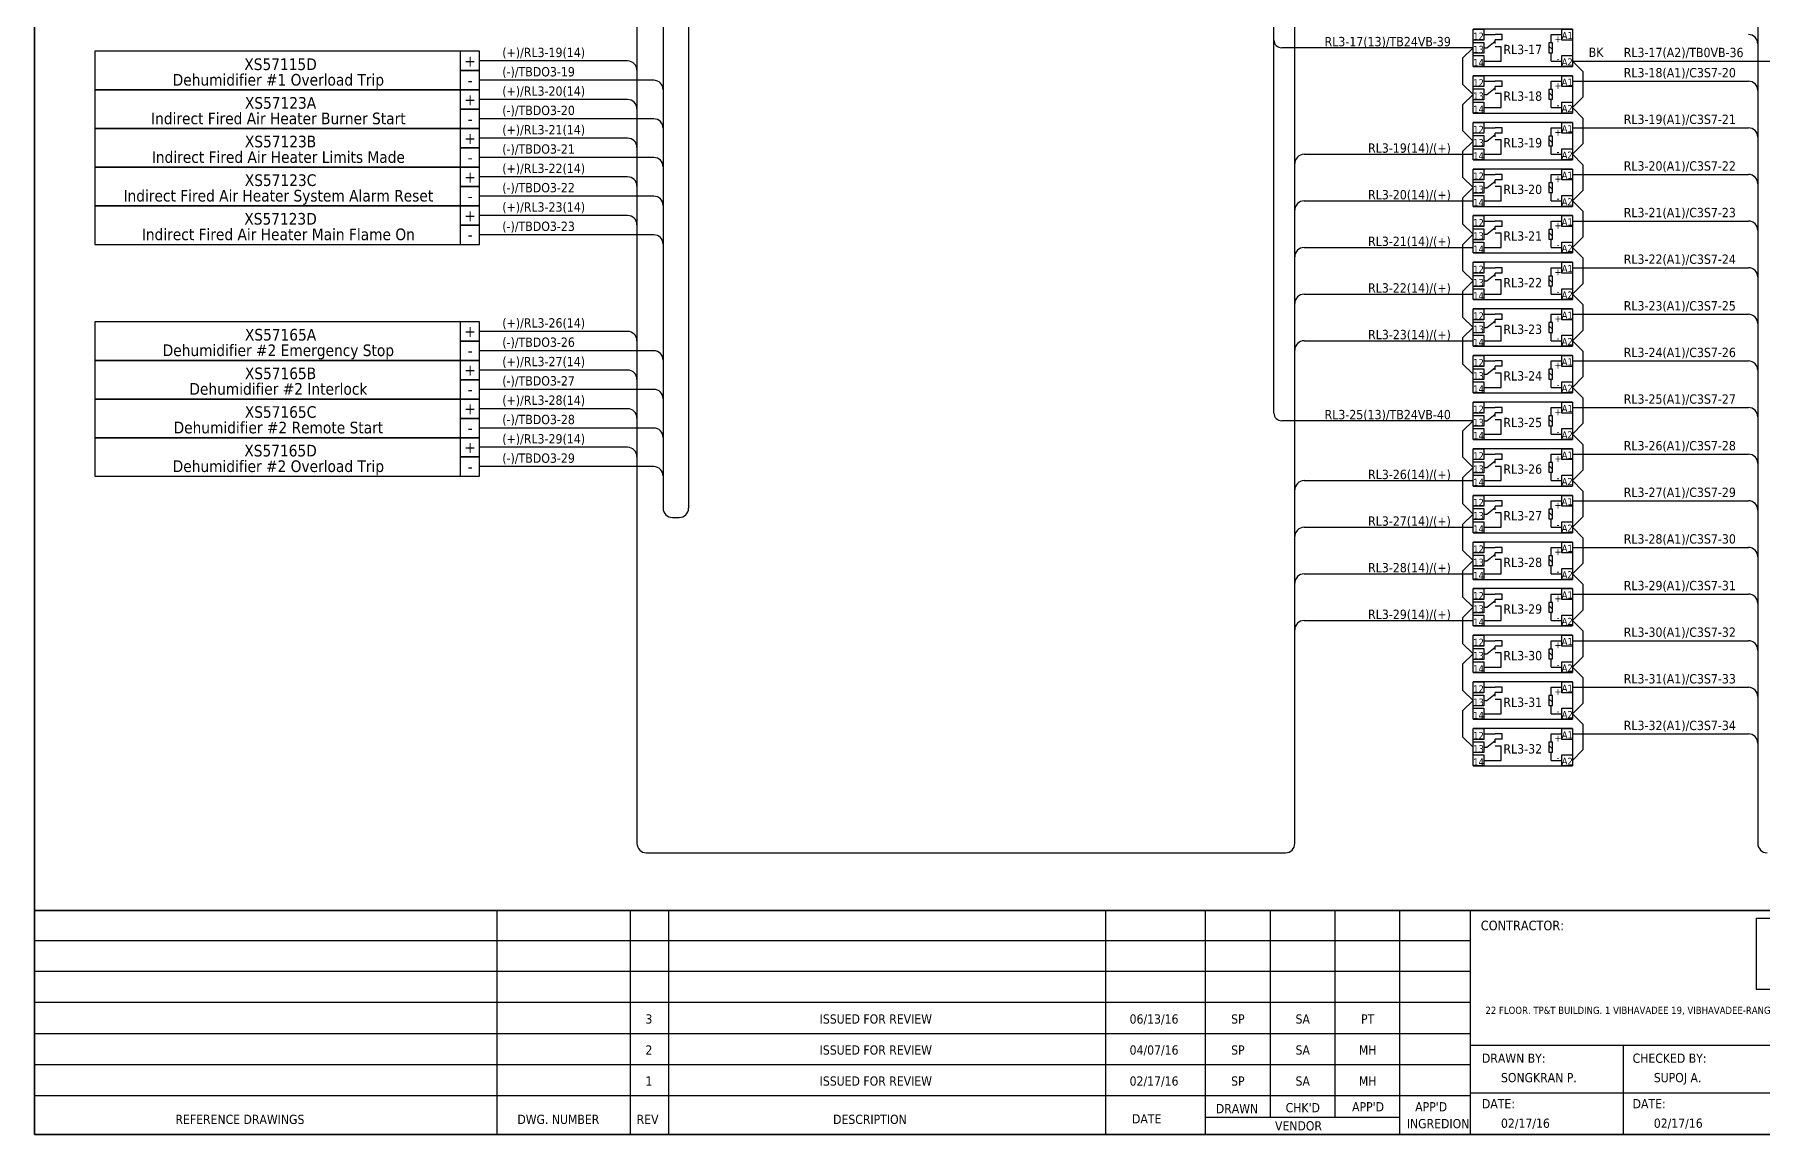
# Model space of a CAD drawing. Header units: millimetres. Extents: x 0 to 1792788, y -13 to 262234.
# Drawn here: x 1130709 to 1187211, y -13 to 35938 of the extents above; entities that cross this region are included whole.
import ezdxf
from ezdxf.enums import TextEntityAlignment as Align

# ---------------------------------------------------------------- set-up
doc = ezdxf.new("R2010")
doc.units = ezdxf.units.MM
for name, color, linetype, lineweight in [('GT_1', 9, 'Continuous', 25), ('HELPPOINT', 7, 'Continuous', 25), ('MEMBER', 7, 'Continuous', 25), ('power', 7, 'Continuous', 25)]:
    doc.layers.add(name, color=color, linetype=linetype, lineweight=lineweight)
doc.styles.add('Tahoma', font='')
doc.styles.get('Tahoma').set_extended_font_data('Tahoma')

# ---------------------------------------------------------------- blocks, each defined once
blk = doc.blocks.new('TPA')
at = {"ltscale": 25.4}
for p, q in [((14356728, 12757470), (14356728, 12754838)), ((14356728, 12757470), (14367258, 12757470)), ((14356728, 12754838), (14367258, 12754838))]:
    blk.add_line(p, q, dxfattribs=at)
at = {"layer": 'GT_1', "color": 4, "ltscale": 25.4}
for p, q in [((14309938, 12749437), (14309938, 12757755)), ((14314900, 12749437), (14314900, 12757755)), ((14316319, 12749437), (14316319, 12757755)), ((14332560, 12749437), (14332560, 12757755)), ((14336263, 12749437), (14336263, 12757755)), ((14338674, 12750067), (14338674, 12757755)), ((14341086, 12750068), (14341086, 12757756)), ((14343490, 12749437), (14343490, 12757755)), ((14346116, 12749437), (14346116, 12757755)), ((14346116, 12756634), (14292753, 12756634)), ((14346116, 12755485), (14292753, 12755485)), ((14346116, 12754332), (14292753, 12754332)), ((14346116, 12753180), (14292753, 12753180)), ((14368833, 12752737), (14346116, 12752737)), ((14351795, 12749437), (14351795, 12752737)), ((14346116, 12752028), (14292753, 12752028)), ((14346114, 12750875), (14292753, 12750875)), ((14368833, 12750964), (14346116, 12750964)), ((14343490, 12750067), (14336263, 12750067))]:
    blk.add_line(p, q, dxfattribs=at)
at = {"layer": 'HELPPOINT', "color": 4, "lineweight": 35, "ltscale": 25.4}
for p, q in [((14292753, 12749437), (14292753, 12827491)), ((14292753, 12749437), (14292753, 12827491)), ((14405128, 12749437), (14292753, 12749437)), ((14405128, 12749437), (14292753, 12749437))]:
    blk.add_line(p, q, dxfattribs=at)
at = {"layer": 'MEMBER', "color": 4, "lineweight": 35, "ltscale": 25.4}
blk.add_line((14292753, 12757755), (14405128, 12757755), dxfattribs=at)
blk.add_line((14292753, 12757755), (14405128, 12757755), dxfattribs=at)
at = {"color": 4, "insert": (14367280, 12754629), "char_height": 268.15, "attachment_point": 3, "style": 'Tahoma'}
blk.add_mtext('ROCKWELL AUTOMATION THAI CO.,LTD.\\P22 FLOOR. TP&T BUILDING. 1 VIBHAVADEE 19, VIBHAVADEE-RANGSIT RD. CHATUCHAK, CHATUCHAK, BANGKOK 10900 THAILAND\\PTEL +66 (0) 2936-1500 FAX +66 (0) 2936-1511', dxfattribs=at)
at = {"layer": 'MEMBER', "color": 4, "style": 'Tahoma'}
for s, height, p in [('CONTRACTOR:', 356.48, (14346493, 12757021)), ('DRAWN BY:', 342.8, (14346536, 12752097)), ('CHECKED BY:', 342.77, (14352135, 12752097)), ('SONGKRAN P.', 342.77, (14347243, 12751377)), ('SUPOJ A.', 342.8, (14352921, 12751377)), ("APP'D", 342.8, (14341710, 12750294)), ("APP'D", 342.8, (14344056, 12750294)), ('DATE:', 342.8, (14346536, 12750407)), ('DATE:', 342.8, (14352135, 12750407)), ('REFERENCE DRAWINGS', 342.77, (14297988, 12749826)), ('DWG. NUMBER', 342.77, (14310694, 12749826)), ('REV', 342.8, (14315126, 12749826)), ('DESCRIPTION', 342.77, (14322425, 12749826)), ('DATE', 342.8, (14333532, 12749847)), ('DRAWN', 342.8, (14336649, 12750224)), ("CHK'D", 342.8, (14339241, 12750260)), ('INGREDION', 342.8, (14343744, 12749668)), ('02/17/16', 342.8, (14347243, 12749683)), ('02/17/16', 342.8, (14352921, 12749683)), ('VENDOR', 342.8, (14338846, 12749586))]:
    blk.add_text(s, height=height, dxfattribs=at).set_placement(p)
for s, height, p in [('3', 343, (14315582, 12753726)), ('ISSUED FOR REVIEW', 342.77, (14324013, 12753726)), ('06/13/16', 342.8, (14334352, 12753726)), ('SP', 342.8, (14337466, 12753726)), ('SA', 342.8, (14339877, 12753726)), ('PT', 342.8, (14342288, 12753726)), ('2', 343, (14315582, 12752574)), ('ISSUED FOR REVIEW', 342.77, (14324013, 12752574)), ('04/07/16', 342.8, (14334352, 12752574)), ('SP', 342.8, (14337466, 12752574)), ('SA', 342.8, (14339877, 12752574)), ('MH', 342.8, (14342288, 12752574)), ('1', 343, (14315582, 12751421)), ('ISSUED FOR REVIEW', 342.77, (14324013, 12751421)), ('02/17/16', 342.8, (14334352, 12751421)), ('SP', 342.8, (14337466, 12751421)), ('SA', 342.8, (14339877, 12751421)), ('MH', 342.8, (14342288, 12751421))]:
    blk.add_text(s, height=height, dxfattribs=at).set_placement(p, align=Align.MIDDLE_CENTER)
blk = doc.blocks.new('700RL')
at = {"color": 1, "ltscale": 25.4}
for p, q in [((15889446, 12491261), (15889446, 12492481)), ((15889446, 12492126), (15889446, 12492481)), ((15889446, 12492481), (15889797, 12492481)), ((15892698, 12492481), (15889446, 12492481)), ((15889446, 12491261), (15889446, 12492481)), ((15889797, 12492481), (15889797, 12492126)), ((15892347, 12492126), (15892347, 12492481)), ((15892347, 12492481), (15892698, 12492481)), ((15892698, 12492481), (15892698, 12492126)), ((15892698, 12492481), (15892698, 12491261)), ((15889797, 12492126), (15889446, 12492126)), ((15889446, 12491694), (15889446, 12492049)), ((15889446, 12492049), (15889797, 12492049)), ((15889797, 12492304), (15890173, 12492304)), ((15889797, 12492049), (15889797, 12491694)), ((15889797, 12491871), (15889900, 12491871)), ((15889900, 12491871), (15890173, 12492089)), ((15890399, 12492304), (15890173, 12492304)), ((15890399, 12492129), (15890173, 12492129)), ((15890173, 12492013), (15890173, 12492129)), ((15890363, 12491906), (15890173, 12491906)), ((15890363, 12491439), (15890363, 12491906)), ((15890399, 12492129), (15890399, 12492304)), ((15891926, 12491929), (15892042, 12491814)), ((15891998, 12492304), (15892347, 12492304)), ((15891998, 12492031), (15891998, 12492304)), ((15892698, 12492126), (15892347, 12492126)), ((15889797, 12491694), (15889446, 12491694)), ((15889446, 12491261), (15889446, 12491617)), ((15889446, 12491617), (15889797, 12491617)), ((15889797, 12491261), (15889446, 12491261)), ((15889446, 12491261), (15892698, 12491261)), ((15889797, 12491617), (15889797, 12491261)), ((15889797, 12491439), (15890363, 12491439)), ((15891998, 12491439), (15891998, 12491712)), ((15891998, 12491439), (15892347, 12491439)), ((15892347, 12491261), (15892347, 12491617)), ((15892347, 12491617), (15892698, 12491617)), ((15892698, 12491261), (15892347, 12491261)), ((15892698, 12491617), (15892698, 12491261))]:
    blk.add_line(p, q, dxfattribs=at)
blk.add_lwpolyline([(15891926, 12491712), (15892042, 12491712), (15892042, 12492031), (15891926, 12492031)], close=True, dxfattribs=at)
at = {"color": 1, "style": 'Tahoma'}
for s, height, p in [('A1', 231.6, (15892527, 12492274)), ('12', 231.6, (15889626, 12492251)), ('13', 231.6, (15889626, 12491819)), ('+', 232, (15892226, 12492165)), ('+', 232, (15892226, 12492165)), ('14', 231.6, (15889626, 12491386)), ('-', 232, (15892226, 12491526)), ('A2', 231.6, (15892527, 12491410))]:
    blk.add_text(s, height=height, dxfattribs=at).set_placement(p, align=Align.MIDDLE_CENTER)

msp = doc.modelspace()

# ---------------------------------------------------------------- linework, layer by layer
at = {"color": 1, "ltscale": 25.4}
for p, q in [((1171237, 23568), (1171237, 61692)), ((1177747, 35506), (1171491, 35506)), ((1177747, 35506), (1177406, 35165)), ((1177406, 35165), (1177406, 34322)), ((1177747, 33982), (1177406, 34322)), ((1177747, 33982), (1177406, 33641)), ((1177406, 33641), (1177406, 32798)), ((1177747, 32458), (1177406, 32798)), ((1177747, 32458), (1177406, 32117)), ((1177406, 32117), (1177406, 31274)), ((1177747, 30934), (1177406, 31274)), ((1177747, 30934), (1177406, 30593)), ((1177406, 30593), (1177406, 29750)), ((1177747, 29410), (1177406, 29750)), ((1177747, 29410), (1177406, 29069)), ((1177406, 29069), (1177406, 28226)), ((1177747, 27886), (1177406, 28226)), ((1177747, 27886), (1177406, 27545)), ((1177406, 27545), (1177406, 26702)), ((1177747, 26362), (1177406, 26702)), ((1177747, 26362), (1177406, 26021)), ((1177406, 26021), (1177406, 25178)), ((1177747, 24838), (1177406, 25178)), ((1177747, 23314), (1171491, 23314)), ((1177747, 23314), (1177406, 22973)), ((1177406, 22973), (1177406, 22130)), ((1177747, 21790), (1177406, 22130)), ((1177747, 21790), (1177406, 21449)), ((1177406, 21449), (1177406, 20606)), ((1177747, 20266), (1177406, 20606)), ((1177747, 20266), (1177406, 19925)), ((1177406, 19925), (1177406, 19082)), ((1177747, 18742), (1177406, 19082)), ((1177747, 18742), (1177406, 18401)), ((1177406, 18401), (1177406, 17558)), ((1177747, 17218), (1177406, 17558)), ((1177747, 17218), (1177406, 16877)), ((1177406, 16877), (1177406, 16034)), ((1177747, 15694), (1177406, 16034)), ((1177747, 15694), (1177406, 15353)), ((1177406, 15353), (1177406, 14510)), ((1177747, 14170), (1177406, 14510)), ((1177747, 14170), (1177406, 13829)), ((1177406, 13829), (1177406, 12986)), ((1177747, 12646), (1177406, 12986))]:
    msp.add_line(p, q, dxfattribs=at)
at = {"color": 4, "ltscale": 25.4}
for p, q in [((1187058, 60017), (1187058, 9499)), ((1171919, 9499), (1171919, 59152)), ((1150407, 57504), (1150407, 9499)), ((1150102, 35075), (1145260, 35075)), ((1180999, 34414), (1186753, 34414)), ((1150102, 33812), (1145260, 33812)), ((1180999, 32890), (1186753, 32890)), ((1150102, 32549), (1145260, 32549)), ((1172224, 32025), (1177747, 32025)), ((1150102, 31287), (1145260, 31287)), ((1180999, 31366), (1186753, 31366)), ((1150102, 30024), (1145260, 30024)), ((1172224, 30501), (1177747, 30501)), ((1180999, 29842), (1186753, 29842)), ((1172224, 28977), (1177747, 28977)), ((1180999, 28318), (1186753, 28318)), ((1172224, 27453), (1177747, 27453)), ((1180999, 26794), (1186753, 26794)), ((1150102, 26235), (1145260, 26235)), ((1172224, 25929), (1177747, 25929)), ((1150102, 24972), (1145260, 24972)), ((1180999, 25270), (1186753, 25270)), ((1180999, 23746), (1186753, 23746)), ((1150102, 23709), (1145260, 23709)), ((1150102, 22446), (1145260, 22446)), ((1180999, 22222), (1186753, 22222)), ((1172224, 21357), (1177747, 21357)), ((1180999, 20698), (1186753, 20698)), ((1172224, 19833), (1177747, 19833)), ((1180999, 19174), (1186753, 19174)), ((1172224, 18309), (1177747, 18309)), ((1180999, 17650), (1186753, 17650)), ((1172224, 16785), (1177747, 16785)), ((1180999, 16126), (1186753, 16126)), ((1180999, 14602), (1186753, 14602)), ((1180999, 13078), (1186753, 13078)), ((1150712, 9194), (1171615, 9194))]:
    msp.add_line(p, q, dxfattribs=at)
at = {"color": 7, "ltscale": 25.4}
for p, q in [((1151263, 56873), (1151263, 20458)), ((1152093, 56873), (1152093, 20458)), ((1180999, 35073), (1181339, 34733)), ((1180999, 35073), (1187920, 35073)), ((1181339, 34733), (1181339, 33890)), ((1150958, 34444), (1145260, 34444)), ((1180999, 33549), (1181339, 33890)), ((1180999, 33549), (1181339, 33209)), ((1150958, 33181), (1145260, 33181)), ((1181339, 33209), (1181339, 32366)), ((1180999, 32025), (1181339, 32366)), ((1150958, 31918), (1145260, 31918)), ((1180999, 32025), (1181339, 31685)), ((1181339, 31685), (1181339, 30842)), ((1150958, 30655), (1145260, 30655)), ((1180999, 30501), (1181339, 30842)), ((1180999, 30501), (1181339, 30161)), ((1181339, 30161), (1181339, 29318)), ((1150958, 29392), (1145260, 29392)), ((1180999, 28977), (1181339, 29318)), ((1180999, 28977), (1181339, 28637)), ((1181339, 28637), (1181339, 27794)), ((1180999, 27453), (1181339, 27794)), ((1180999, 27453), (1181339, 27113)), ((1181339, 27113), (1181339, 26270)), ((1180999, 25929), (1181339, 26270)), ((1150958, 25603), (1145260, 25603)), ((1180999, 25929), (1181339, 25589)), ((1181339, 25589), (1181339, 24746)), ((1150958, 24340), (1145260, 24340)), ((1180999, 24405), (1181339, 24746)), ((1180999, 24405), (1181339, 24065)), ((1181339, 24065), (1181339, 23222)), ((1180999, 22881), (1181339, 23222)), ((1150958, 23077), (1145260, 23077)), ((1180999, 22881), (1181339, 22541)), ((1181339, 22541), (1181339, 21698)), ((1150958, 21814), (1145260, 21814)), ((1180999, 21357), (1181339, 21698)), ((1180999, 21357), (1181339, 21017)), ((1181339, 21017), (1181339, 20174)), ((1151567, 20153), (1151789, 20153)), ((1180999, 19833), (1181339, 20174)), ((1180999, 19833), (1181339, 19493)), ((1181339, 19493), (1181339, 18650)), ((1180999, 18309), (1181339, 18650)), ((1180999, 18309), (1181339, 17969)), ((1181339, 17969), (1181339, 17126)), ((1180999, 16785), (1181339, 17126)), ((1180999, 16785), (1181339, 16445)), ((1181339, 16445), (1181339, 15602)), ((1180999, 15261), (1181339, 15602)), ((1180999, 15261), (1181339, 14921)), ((1181339, 14921), (1181339, 14078)), ((1180999, 13737), (1181339, 14078)), ((1180999, 13737), (1181339, 13397)), ((1181339, 13397), (1181339, 12554)), ((1180999, 12213), (1181339, 12554))]:
    msp.add_line(p, q, dxfattribs=at)
at = {"color": 2, "ltscale": 25.4}
for points in [[(1132679, 34128), (1145260, 34128), (1145260, 35391), (1132679, 35391)], [(1132679, 32865), (1145260, 32865), (1145260, 34128), (1132679, 34128)], [(1132679, 31602), (1145260, 31602), (1145260, 32865), (1132679, 32865)], [(1132679, 30339), (1145260, 30339), (1145260, 31602), (1132679, 31602)], [(1132679, 29076), (1145260, 29076), (1145260, 30339), (1132679, 30339)], [(1132679, 25287), (1145260, 25287), (1145260, 26550), (1132679, 26550)], [(1132679, 24024), (1145260, 24024), (1145260, 25287), (1132679, 25287)], [(1132679, 22761), (1145260, 22761), (1145260, 24024), (1132679, 24024)], [(1132679, 21498), (1145260, 21498), (1145260, 22761), (1132679, 22761)]]:
    msp.add_lwpolyline(points, close=True, dxfattribs=at)
at = {"color": 1, "ltscale": 25.4}
for points in [[(1144628, 34760), (1145260, 34760), (1145260, 35391), (1144628, 35391)], [(1144628, 33497), (1145260, 33497), (1145260, 34128), (1144628, 34128)], [(1144628, 32234), (1145260, 32234), (1145260, 32865), (1144628, 32865)], [(1144628, 30971), (1145260, 30971), (1145260, 31602), (1144628, 31602)], [(1144628, 29708), (1145260, 29708), (1145260, 30339), (1144628, 30339)], [(1144628, 25919), (1145260, 25919), (1145260, 26550), (1144628, 26550)], [(1144628, 24656), (1145260, 24656), (1145260, 25287), (1144628, 25287)], [(1144628, 23393), (1145260, 23393), (1145260, 24024), (1144628, 24024)], [(1144628, 22130), (1145260, 22130), (1145260, 22761), (1144628, 22761)]]:
    msp.add_lwpolyline(points, close=True, dxfattribs=at)
at = {"color": 7, "ltscale": 25.4}
for points in [[(1144628, 34128), (1145260, 34128), (1145260, 34760), (1144628, 34760)], [(1144628, 32865), (1145260, 32865), (1145260, 33497), (1144628, 33497)], [(1144628, 31602), (1145260, 31602), (1145260, 32234), (1144628, 32234)], [(1144628, 30339), (1145260, 30339), (1145260, 30971), (1144628, 30971)], [(1144628, 29076), (1145260, 29076), (1145260, 29708), (1144628, 29708)], [(1144628, 25287), (1145260, 25287), (1145260, 25919), (1144628, 25919)], [(1144628, 24024), (1145260, 24024), (1145260, 24656), (1144628, 24656)], [(1144628, 22761), (1145260, 22761), (1145260, 23393), (1144628, 23393)], [(1144628, 21498), (1145260, 21498), (1145260, 22130), (1144628, 22130)]]:
    msp.add_lwpolyline(points, close=True, dxfattribs=at)
at = {"color": 1, "ltscale": 25.4}
for centre in [(1171491, 35760), (1171491, 23568)]:
    msp.add_arc(centre, 254, 180, 270, dxfattribs=at)
at = {"color": 4, "ltscale": 25.4}
for centre, start, end in [((1186753, 35633), 0, 90), ((1150102, 34771), 0, 90), ((1186753, 34109), 0, 90), ((1150102, 33508), 0, 90), ((1186753, 32585), 0, 90), ((1150102, 32245), 0, 90), ((1172224, 31720), 90, 180), ((1150102, 30982), 0, 90), ((1186753, 31061), 0, 90), ((1150102, 29719), 0, 90), ((1172224, 30196), 90, 180), ((1186753, 29537), 0, 90), ((1172224, 28672), 90, 180), ((1186753, 28013), 0, 90), ((1172224, 27148), 90, 180), ((1186753, 26489), 0, 90), ((1150102, 25930), 0, 90), ((1172224, 25624), 90, 180), ((1150102, 24667), 0, 90), ((1186753, 24965), 0, 90), ((1186753, 23441), 0, 90), ((1150102, 23404), 0, 90), ((1150102, 22141), 0, 90), ((1186753, 21917), 0, 90), ((1172224, 21052), 90, 180), ((1186753, 20393), 0, 90), ((1172224, 19528), 90, 180), ((1186753, 18869), 0, 90), ((1172224, 18004), 90, 180), ((1186753, 17345), 0, 90), ((1172224, 16480), 90, 180), ((1186753, 15821), 0, 90), ((1186753, 14297), 0, 90), ((1186753, 12773), 0, 90), ((1150712, 9499), 180, 270), ((1171615, 9499), 270, 0), ((1187363, 9499), 180, 270)]:
    msp.add_arc(centre, 305, start, end, dxfattribs=at)
at = {"color": 7, "ltscale": 25.4}
for centre, start, end in [((1150958, 34139), 0, 90), ((1150958, 32876), 0, 90), ((1150958, 31613), 0, 90), ((1150958, 30350), 0, 90), ((1150958, 29087), 0, 90), ((1150958, 25298), 0, 90), ((1150958, 24035), 0, 90), ((1150958, 22772), 0, 90), ((1150958, 21509), 0, 90), ((1151567, 20458), 180, 270), ((1151789, 20458), 270, 0)]:
    msp.add_arc(centre, 305, start, end, dxfattribs=at)

# ---------------------------------------------------------------- block references
at = {"xscale": 0.8800000000046566, "yscale": 0.8800000000046566, "zscale": 0.8800000000046566}
msp.add_blockref('TPA', (-11446913, -11219518), dxfattribs=at)
for p in [(-14711699, -12456366), (-14711699, -12457890), (-14711699, -12459414), (-14711699, -12460938), (-14711699, -12462462), (-14711699, -12463986), (-14711699, -12465510), (-14711699, -12467034), (-14711699, -12468558), (-14711699, -12470082), (-14711699, -12471606), (-14711699, -12473130), (-14711699, -12474654), (-14711699, -12476178), (-14711699, -12477702), (-14711699, -12479226)]:
    msp.add_blockref('700RL', p)

# ---------------------------------------------------------------- texts
at = {"color": 1, "style": 'Tahoma'}
for s, p in [('RL3-17(13)/TB24VB-39', (1177022, 35556)), ('RL3-25(13)/TB24VB-40', (1177022, 23364))]:
    msp.add_text(s, height=304.8, dxfattribs=at).set_placement(p, align=Align.RIGHT)
at = {"color": 7, "style": 'Tahoma'}
for s, p in [('RL3-17', (1179373, 35450)), ('RL3-18', (1179373, 33926)), ('RL3-19', (1179373, 32402)), ('RL3-20', (1179373, 30878)), ('RL3-21', (1179373, 29354)), ('RL3-22', (1179373, 27830)), ('RL3-23', (1179373, 26306)), ('RL3-24', (1179373, 24782)), ('RL3-25', (1179373, 23258)), ('RL3-26', (1179373, 21734)), ('RL3-27', (1179373, 20210)), ('RL3-28', (1179373, 18686)), ('RL3-29', (1179373, 17162)), ('RL3-30', (1179373, 15638)), ('RL3-31', (1179373, 14114)), ('RL3-32', (1179373, 12590))]:
    msp.add_text(s, height=304.8, dxfattribs=at).set_placement(p, align=Align.MIDDLE_CENTER)
at = {"color": 4, "style": 'Tahoma'}
for s, p in [('XS57115D', (1138753, 34968)), ('Dehumidifier #1 Overload Trip ', (1138753, 34460)), ('XS57123A', (1138753, 33705)), ('Indirect Fired Air Heater Burner Start ', (1138753, 33197)), ('XS57123B', (1138753, 32442)), ('Indirect Fired Air Heater Limits Made ', (1138753, 31934)), ('XS57123C', (1138753, 31179)), ('Indirect Fired Air Heater System Alarm Reset ', (1138753, 30671)), ('XS57123D', (1138753, 29916)), ('Indirect Fired Air Heater Main Flame On ', (1138753, 29408)), ('XS57165A', (1138753, 26127)), ('Dehumidifier #2 Emergency Stop ', (1138753, 25619)), ('XS57165B', (1138753, 24864)), ('Dehumidifier #2 Interlock ', (1138753, 24356)), ('XS57165C', (1138753, 23601)), ('Dehumidifier #2 Remote Start ', (1138753, 23093)), ('Dehumidifier #2 Overload Trip ', (1138753, 21830)), ('XS57165D', (1138753, 22338))]:
    msp.add_text(s, height=381, dxfattribs=at).set_placement(p, align=Align.MIDDLE_CENTER)
for s, p in [('(+)/RL3-19(14)', (1146004, 35202)), ('RL3-18(A1)/C3S7-20', (1182675, 34540)), ('(+)/RL3-20(14)', (1146004, 33939)), ('(+)/RL3-21(14)', (1146004, 32676)), ('RL3-19(A1)/C3S7-21', (1182675, 33016)), ('(+)/RL3-22(14)', (1146004, 31413)), ('RL3-20(A1)/C3S7-22', (1182675, 31492)), ('(+)/RL3-23(14)', (1146004, 30150)), ('RL3-21(A1)/C3S7-23', (1182675, 29968)), ('RL3-22(A1)/C3S7-24', (1182675, 28444)), ('RL3-23(A1)/C3S7-25', (1182675, 26920)), ('(+)/RL3-26(14)', (1146004, 26361)), ('RL3-24(A1)/C3S7-26', (1182675, 25396)), ('(+)/RL3-27(14)', (1146004, 25098)), ('(+)/RL3-28(14)', (1146004, 23835)), ('RL3-25(A1)/C3S7-27', (1182675, 23872)), ('(+)/RL3-29(14)', (1146004, 22572)), ('RL3-26(A1)/C3S7-28', (1182675, 22348)), ('RL3-27(A1)/C3S7-29', (1182675, 20824)), ('RL3-28(A1)/C3S7-30', (1182675, 19300)), ('RL3-29(A1)/C3S7-31', (1182675, 17776)), ('RL3-30(A1)/C3S7-32', (1182675, 16252)), ('RL3-31(A1)/C3S7-33', (1182675, 14728)), ('RL3-32(A1)/C3S7-34', (1182675, 13204))]:
    msp.add_text(s, height=304.8, dxfattribs=at).set_placement(p)
at = {"color": 7, "style": 'Tahoma'}
for s, p in [('BK', (1181530, 35207)), ('RL3-17(A2)/TB0VB-36', (1182675, 35200)), ('(-)/TBDO3-19', (1146004, 34571)), ('(-)/TBDO3-20', (1146004, 33308)), ('(-)/TBDO3-21', (1146004, 32045)), ('(-)/TBDO3-22', (1146004, 30782)), ('(-)/TBDO3-23', (1146004, 29519)), ('(-)/TBDO3-26', (1146004, 25730)), ('(-)/TBDO3-27', (1146004, 24467)), ('(-)/TBDO3-28', (1146004, 23204)), ('(-)/TBDO3-29', (1146004, 21941))]:
    msp.add_text(s, height=304.8, dxfattribs=at).set_placement(p)
at = {"color": 4, "style": 'Tahoma'}
for s, p in [('RL3-19(14)/(+)', (1177022, 32076)), ('RL3-20(14)/(+)', (1177022, 30552)), ('RL3-21(14)/(+)', (1177022, 29028)), ('RL3-22(14)/(+)', (1177022, 27504)), ('RL3-23(14)/(+)', (1177022, 25980)), ('RL3-26(14)/(+)', (1177022, 21408)), ('RL3-27(14)/(+)', (1177022, 19884)), ('RL3-28(14)/(+)', (1177022, 18360)), ('RL3-29(14)/(+)', (1177022, 16836))]:
    msp.add_text(s, height=304.8, dxfattribs=at).set_placement(p, align=Align.RIGHT)
at = {"layer": 'power', "color": 1, "style": 'Tahoma'}
for p in [(1144951, 35079), (1144951, 33816), (1144951, 32553), (1144951, 31290), (1144951, 30027), (1144951, 26239), (1144951, 24976), (1144951, 23713), (1144951, 22450)]:
    msp.add_text('+', height=381, dxfattribs=at).set_placement(p, align=Align.MIDDLE_CENTER)
at = {"layer": 'power', "color": 7, "style": 'Tahoma'}
for p in [(1144951, 34449), (1144951, 33186), (1144951, 31923), (1144951, 30660), (1144951, 29397), (1144951, 25608), (1144951, 24345), (1144951, 23082), (1144951, 21819)]:
    msp.add_text('-', height=381, dxfattribs=at).set_placement(p, align=Align.MIDDLE_CENTER)

doc.saveas('drawing.dxf')
